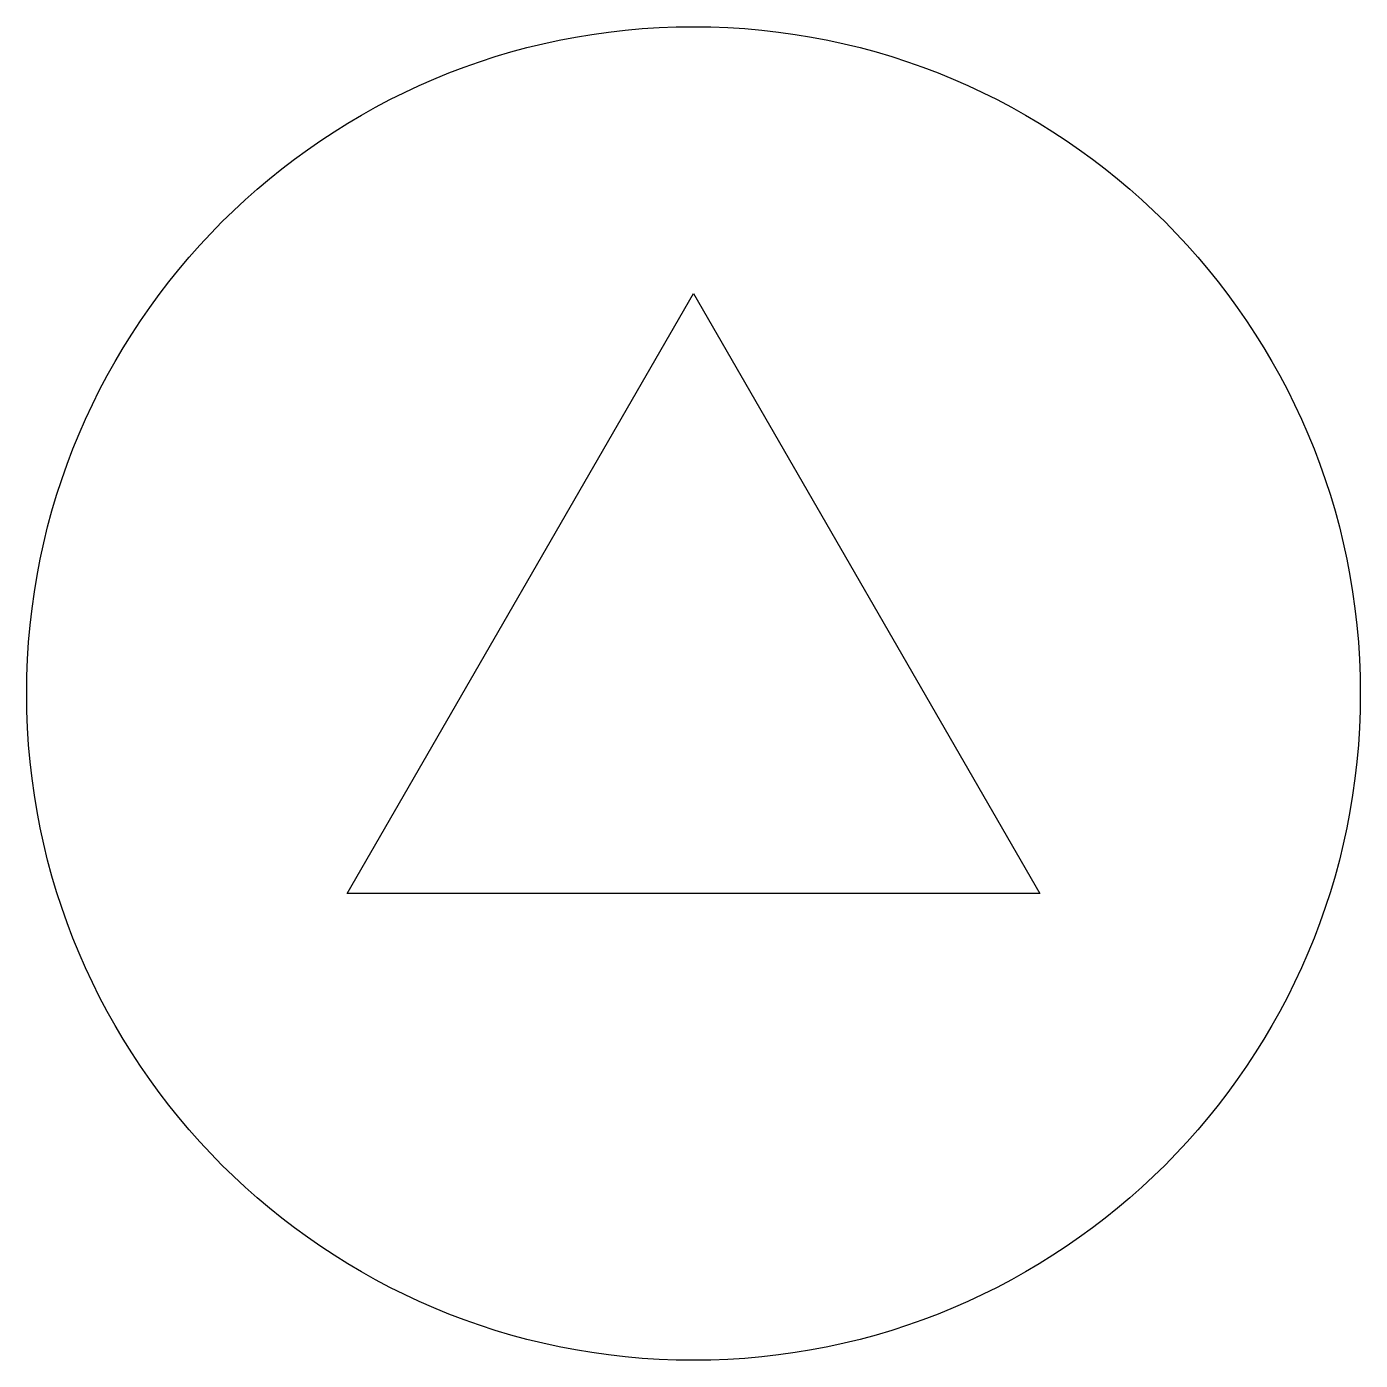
# Model space of a CAD drawing. Header units: millimetres. Extents: x -10 to 10, y -10 to 10.
import ezdxf

# ---------------------------------------------------------------- set-up
doc = ezdxf.new("R2010")
doc.units = ezdxf.units.MM
doc.layers.get('0').update_dxf_attribs({"lineweight": 25, "true_color": 0x000000})

msp = doc.modelspace()

# ---------------------------------------------------------------- linework, layer by layer
for p, q in [((-5.196, -3), (0, 6)), ((0, 6), (5.196, -3)), ((5.196, -3), (-5.196, -3))]:
    msp.add_line(p, q)
msp.add_circle((0, 0), 10)

doc.saveas('drawing.dxf')
